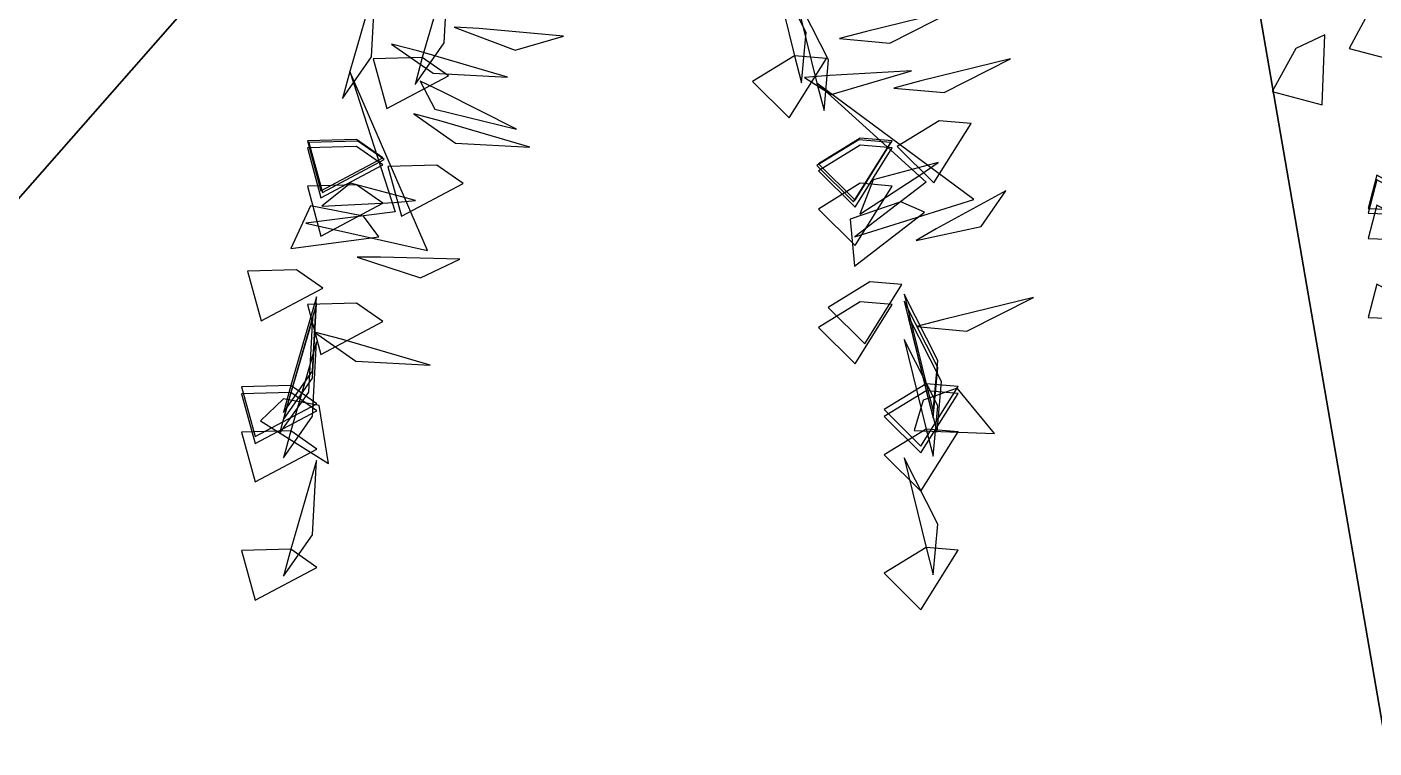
# Model space of a CAD drawing. Header units: millimetres. Extents: x 116.8 to 135.8, y -35.1 to -13.1.
# Drawn here: x 119.244 to 121.226, y -18.006 to -16.946 of the extents above; entities that cross this region are included whole.
import ezdxf

# ---------------------------------------------------------------- set-up
doc = ezdxf.new("R2010")
doc.units = ezdxf.units.MM
doc.layers.add('FOGLIE', color=62, linetype='CONTINUOUS')
doc.layers.add('PRATO', color=83, linetype='CONTINUOUS')

msp = doc.modelspace()

# ---------------------------------------------------------------- linework, layer by layer
at = {"layer": 'FOGLIE'}
for points in [[(119.825961, -16.990787, 2.373953), (119.815285, -17.030631, 2.373953), (119.858048, -16.969617, 2.308765), (119.864003, -16.860261, 2.366383)], [(120.373475, -16.98854, 2.373953), (120.384151, -17.028385, 2.373953), (120.390678, -16.954163, 2.308765), (120.341157, -16.856481, 2.366383)], [(119.719231, -17.011301, 1.681351), (119.708555, -17.051146, 1.681351), (119.751318, -16.990131, 1.616163), (119.757273, -16.880775, 1.673782)], [(120.406515, -17.0288, 1.681351), (120.417191, -17.068644, 1.681351), (120.423718, -16.994422, 1.616163), (120.374197, -16.89674, 1.673782)], [(121.224082, -16.913926, 1.638587), (121.189604, -16.977499, 1.605332), (121.263138, -16.996803, 1.499219), (121.266771, -16.893847, 1.612743)], [(120.479567, -16.952526, 3.210185), (120.439723, -16.963202, 3.210185), (120.513945, -16.969729, 3.144997), (120.611627, -16.920208, 3.202616)], [(119.909684, -16.948457, 2.150912), (119.872962, -16.946175, 2.13226), (119.962341, -16.98039, 2.106925), (120.033829, -16.9595, 2.205754)], [(121.111167, -16.977492, 2.510265), (121.076688, -17.041064, 2.477011), (121.150222, -17.060368, 2.370897), (121.153855, -16.957413, 2.484421)], [(119.820633, -16.981772, 3.210185), (119.780789, -16.971096, 3.210185), (119.841804, -17.013859, 3.144997), (119.951159, -17.019814, 3.202616)], [(119.825961, -16.990787, 2.373953), (119.753666, -16.992714, 2.340699), (119.773715, -17.066048, 2.234585), (119.864694, -17.017717, 2.348109)], [(120.373475, -16.98854, 2.373953), (120.311829, -17.026356, 2.340699), (120.365859, -17.079841, 2.234585), (120.420484, -16.992496, 2.348109)], [(120.559441, -17.025226, 2.183835), (120.519597, -17.035902, 2.183835), (120.593819, -17.042429, 2.118647), (120.691501, -16.992908, 2.176266)], [(119.719231, -17.011301, 1.681351), (119.785865, -17.217787, 1.832384), (119.654484, -17.234747, 1.750938), (119.83367, -17.27485, 1.763289)], [(119.856797, -17.04175, 2.605883), (119.822897, -17.025707, 2.623059), (119.844286, -17.066876, 2.535602), (119.964304, -17.096233, 2.542517)], [(120.425661, -17.017258, 2.605883), (120.388281, -17.020314, 2.623059), (120.427389, -17.045273, 2.535602), (120.546006, -17.010687, 2.542517)], [(120.406515, -17.0288, 1.681351), (120.567464, -17.174305, 1.832384), (120.462165, -17.254683, 1.750938), (120.637396, -17.19982, 1.763289)], [(119.853456, -17.084669, 2.183835), (119.813612, -17.073993, 2.183835), (119.874627, -17.116756, 2.118647), (119.983982, -17.122711, 2.176266)], [(120.586503, -17.083981, 1.965447), (120.524858, -17.121797, 1.932193), (120.578888, -17.175282, 1.826079), (120.633512, -17.087937, 1.939604)], [(119.729091, -17.111643, 3.052922), (119.656796, -17.11357, 3.019667), (119.676845, -17.186904, 2.913553), (119.767824, -17.138573, 3.027078)], [(119.729091, -17.121884, 2.699683), (119.656796, -17.123811, 2.666429), (119.676845, -17.197145, 2.560315), (119.767824, -17.148814, 2.673839)], [(119.731167, -17.114137, 3.520228), (119.658872, -17.116064, 3.486974), (119.678921, -17.189398, 3.38086), (119.7699, -17.141067, 3.494385)], [(120.468269, -17.11189, 3.520228), (120.406624, -17.149707, 3.486974), (120.460654, -17.203191, 3.38086), (120.515278, -17.115846, 3.494385)], [(120.470345, -17.109396, 3.052922), (120.408699, -17.147212, 3.019667), (120.462729, -17.200697, 2.913553), (120.517354, -17.113352, 3.027078)], [(120.470345, -17.119637, 2.699683), (120.408699, -17.157454, 2.666429), (120.462729, -17.210938, 2.560315), (120.517354, -17.123593, 2.673839)], [(120.55968, -17.163027, 2.249863), (120.585106, -17.145209, 2.277021), (120.489479, -17.170828, 2.277032), (120.469803, -17.221202, 2.165724)], [(119.847515, -17.149084, 1.965447), (119.77522, -17.151011, 1.932193), (119.795269, -17.224345, 1.826079), (119.886248, -17.176014, 1.939604)], [(121.272788, -17.186797, 2.126156), (121.230407, -17.163811, 2.103986), (121.217537, -17.212834, 2.033244), (121.286174, -17.215256, 2.108927)], [(119.729091, -17.178211, 2.03416), (119.656796, -17.180137, 2.000906), (119.676845, -17.253472, 1.894792), (119.767824, -17.205141, 2.008317)], [(119.784763, -17.204128, 2.249863), (119.815692, -17.20141, 2.277021), (119.720066, -17.175783, 2.277032), (119.67784, -17.209571, 2.165724)], [(120.470345, -17.175964, 2.03416), (120.408699, -17.21378, 2.000906), (120.462729, -17.267265, 1.894792), (120.517354, -17.17992, 2.008317)], [(121.272788, -17.193624, 1.890663), (121.230407, -17.170638, 1.868494), (121.217537, -17.219661, 1.797751), (121.286174, -17.222084, 1.873434)], [(120.530225, -17.203136, 1.802949), (120.455324, -17.228685, 1.794393), (120.461867, -17.297752, 1.683817), (120.564968, -17.218274, 1.764776)], [(120.582047, -17.242691, 3.439602), (120.552503, -17.259945, 3.416558), (120.648489, -17.239512, 3.40351), (120.684722, -17.186865, 3.509479)], [(119.7392, -17.224135, 1.802949), (119.661559, -17.208811, 1.794393), (119.632692, -17.271896, 1.683817), (119.761719, -17.254617, 1.764776)], [(121.272788, -17.231175, 1.446982), (121.230407, -17.208189, 1.424812), (121.217537, -17.257212, 1.35407), (121.286174, -17.259635, 1.429753)], [(119.764301, -17.284303, 3.439602), (119.730089, -17.284473, 3.416558), (119.823431, -17.314771, 3.40351), (119.881133, -17.287293, 3.509479)], [(119.641043, -17.303102, 1.638587), (119.568748, -17.305029, 1.605332), (119.588798, -17.378364, 1.499219), (119.679776, -17.330033, 1.612743)], [(120.484703, -17.320601, 1.638587), (120.423057, -17.358417, 1.605332), (120.477087, -17.411902, 1.499219), (120.531712, -17.324557, 1.612743)], [(121.272788, -17.347242, 1.764385), (121.230407, -17.324256, 1.742215), (121.217537, -17.373279, 1.671473), (121.286174, -17.375701, 1.747156)], [(119.632221, -17.473167, 3.189234), (119.621545, -17.513011, 3.189234), (119.664308, -17.451997, 3.124045), (119.670263, -17.342641, 3.181664)], [(120.567215, -17.47092, 3.189234), (120.577891, -17.510765, 3.189234), (120.584418, -17.436543, 3.124045), (120.534897, -17.338861, 3.181664)], [(120.593043, -17.376026, 3.669904), (120.553199, -17.386702, 3.669904), (120.627421, -17.393229, 3.604716), (120.725103, -17.343708, 3.662335)], [(119.632221, -17.483408, 2.835995), (119.621545, -17.523252, 2.835995), (119.664308, -17.462238, 2.770807), (119.670263, -17.352882, 2.828425)], [(119.729091, -17.352311, 2.510265), (119.656796, -17.354238, 2.477011), (119.676845, -17.427572, 2.370897), (119.767824, -17.379241, 2.484421)], [(120.470345, -17.350064, 2.510265), (120.408699, -17.38788, 2.477011), (120.462729, -17.441365, 2.370897), (120.517354, -17.35402, 2.484421)], [(120.567215, -17.481161, 2.835995), (120.577891, -17.521006, 2.835995), (120.584418, -17.446784, 2.770807), (120.534897, -17.349102, 2.828425)], [(119.626686, -17.504066, 3.600412), (119.61601, -17.543911, 3.600412), (119.658773, -17.482896, 3.535223), (119.664727, -17.37354, 3.592842)], [(120.572751, -17.50182, 3.600412), (120.583427, -17.541664, 3.600412), (120.589954, -17.467442, 3.535223), (120.540432, -17.36976, 3.592842)], [(119.707157, -17.405272, 3.669904), (119.667313, -17.394596, 3.669904), (119.728327, -17.437359, 3.604716), (119.837683, -17.443313, 3.662335)], [(119.632221, -17.539734, 2.170472), (119.621545, -17.579579, 2.170472), (119.664308, -17.518564, 2.105284), (119.670263, -17.409209, 2.162903)], [(120.567215, -17.537488, 2.170472), (120.577891, -17.577332, 2.170472), (120.584418, -17.503111, 2.105284), (120.534897, -17.405428, 2.162903)], [(119.632221, -17.473167, 3.189234), (119.559926, -17.475094, 3.155979), (119.579975, -17.548428, 3.049866), (119.670954, -17.500097, 3.16339)], [(119.632221, -17.483408, 2.835995), (119.559926, -17.485335, 2.802741), (119.579975, -17.558669, 2.696627), (119.670954, -17.510338, 2.810151)], [(120.567215, -17.47092, 3.189234), (120.505569, -17.508736, 3.155979), (120.5596, -17.562221, 3.049866), (120.614224, -17.474876, 3.16339)], [(120.567215, -17.481161, 2.835995), (120.505569, -17.518977, 2.802741), (120.5596, -17.572462, 2.696627), (120.614224, -17.485117, 2.810151)], [(120.562835, -17.494833, 3.615469), (120.549778, -17.539633, 3.550982), (120.667825, -17.5436, 3.495401), (120.613146, -17.477035, 3.622209)], [(119.621592, -17.493058, 3.615469), (119.587884, -17.525327, 3.550982), (119.688132, -17.587786, 3.495401), (119.674062, -17.5028, 3.622209)], [(119.632221, -17.539734, 2.170472), (119.559926, -17.541661, 2.137218), (119.579975, -17.614996, 2.031104), (119.670954, -17.566665, 2.144629)], [(120.567215, -17.537488, 2.170472), (120.505569, -17.575304, 2.137218), (120.5596, -17.628789, 2.031104), (120.614224, -17.541444, 2.144629)], [(120.567215, -17.711588, 2.646577), (120.577891, -17.751433, 2.646577), (120.584418, -17.677211, 2.581389), (120.534897, -17.579529, 2.639008)], [(119.632221, -17.713835, 2.646577), (119.621545, -17.753679, 2.646577), (119.664308, -17.692664, 2.581389), (119.670263, -17.583309, 2.639008)], [(119.632221, -17.713835, 2.646577), (119.559926, -17.715762, 2.613323), (119.579975, -17.789096, 2.507209), (119.670954, -17.740765, 2.620733)], [(120.567215, -17.711588, 2.646577), (120.505569, -17.749404, 2.613323), (120.5596, -17.802889, 2.507209), (120.614224, -17.715544, 2.620733)]]:
    msp.add_3dface(points, dxfattribs=at)
at = {"layer": 'PRATO'}
for points in [[(121.268016, -18.1399), (118.843016, -18.1399), (118.843016, -17.6399), (120.797931, -15.417286)], [(120.797931, -15.417286), (118.843016, -17.6399), (118.843016, -17.1399), (118.874855, -16.904639)], [(118.843016, -17.6399, -0.0183), (120.797931, -15.417286, -0.0183), (118.874855, -16.904639, -0.0183), (118.843016, -17.1399, -0.0183)], [(118.843016, -18.1399, -0.0183), (121.268016, -18.1399, -0.0183), (120.797931, -15.417286, -0.0183), (118.843016, -17.6399, -0.0183)], [(123.693016, -18.1399), (121.268016, -18.1399), (120.797931, -15.417286), (123.693016, -15.6399)], [(121.268016, -18.1399, -0.0183), (123.693016, -18.1399, -0.0183), (123.693016, -15.6399, -0.0183), (120.797931, -15.417286, -0.0183)]]:
    msp.add_3dface(points, dxfattribs=at)

doc.saveas('drawing.dxf')
